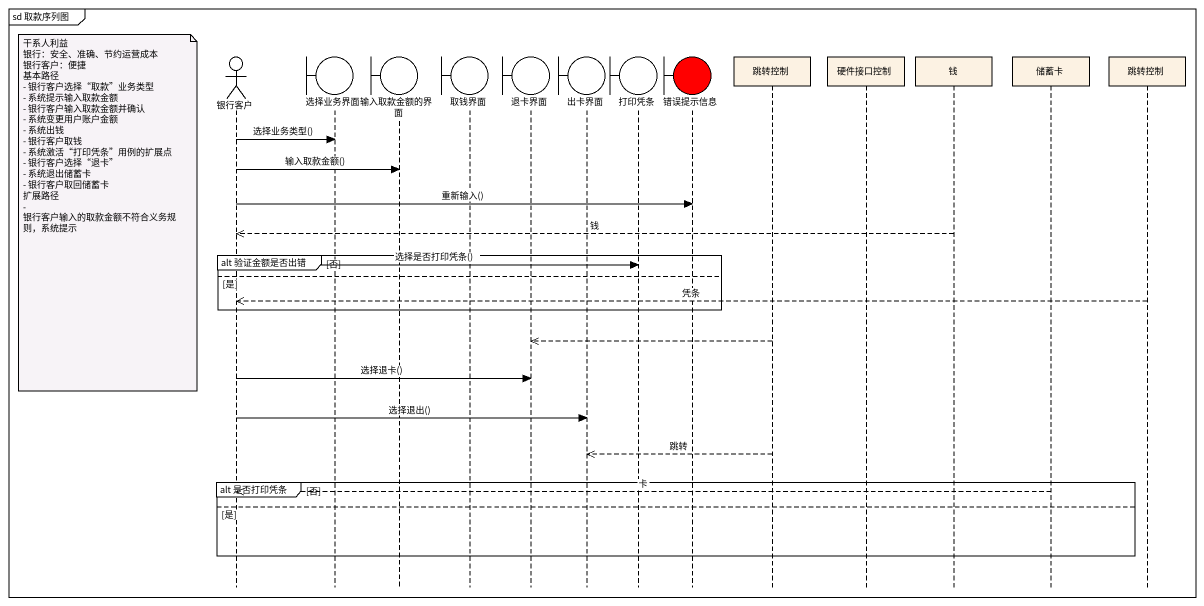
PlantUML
@startuml
mainframe sd 取款序列图
hide footbox
actor 银行客户
boundary 选择业务界面
boundary 输入取款金额的界面
boundary 取钱界面
boundary 退卡界面
boundary 出卡界面
boundary 打印凭条
boundary 错误提示信息 #FF0000
participant 跳转控制
participant 硬件接口控制
participant 钱
participant 储蓄卡
participant "跳转控制" as 跳转控制_2

银行客户 -> 选择业务界面 : 选择业务类型()
银行客户 -> 输入取款金额的界面 : 输入取款金额()
银行客户 -> 错误提示信息 : 重新输入()
note left of 银行客户
  干系人利益
  银行：安全、准确、节约运营成本
  银行客户：便捷
  基本路径
  - 银行客户选择“取款”业务类型
  - 系统提示输入取款金额
  - 银行客户输入取款金额并确认
  - 系统变更用户账户金额
  - 系统出钱
  - 银行客户取钱
  - 系统激活“打印凭条”用例的扩展点
  - 银行客户选择“退卡”
  - 系统退出储蓄卡
  - 银行客户取回储蓄卡
  扩展路径
  - 银行客户输入的取款金额不符合义务规则，系统提示
end note
钱 -->> 银行客户 : 钱
group alt 验证金额是否出错 [否]
  银行客户 -> 打印凭条 : 选择是否打印凭条()
else 是
  跳转控制_2 -->> 银行客户 : 凭条
end
跳转控制 -->> 退卡界面
银行客户 -> 退卡界面 : 选择退卡()
银行客户 -> 出卡界面 : 选择退出()
跳转控制 -->> 出卡界面 : 跳转
group alt 是否打印凭条 [否]
  储蓄卡 -->> 银行客户 : 卡
else 是
end
@enduml
